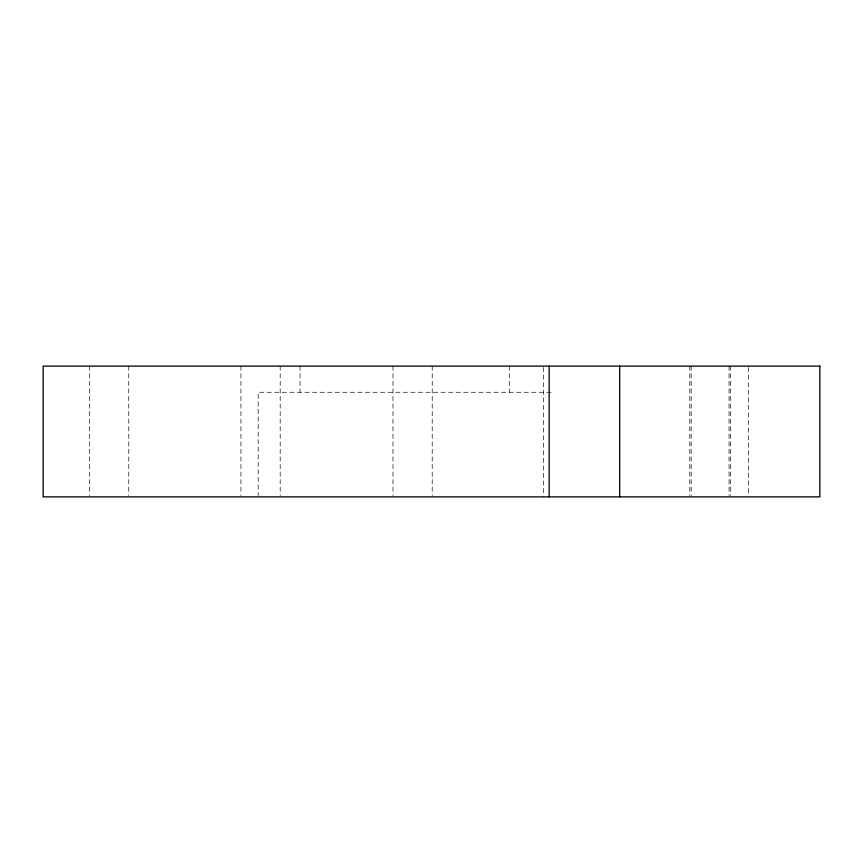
<?xml version="1.0" encoding="UTF-8"?>
<svg xmlns="http://www.w3.org/2000/svg" width="863" height="863" viewBox="0 0 863 863"><rect width="100%" height="100%" fill="white"/><g stroke="black" fill="none" stroke-linecap="round" stroke-linejoin="round"><path stroke-width="0.65" stroke-dasharray="4.32 3.24" d="M551.123 392.266L258.199 392.266L258.199 495.545M748.663 367.465L748.663 495.535M730.357 366.117L730.357 495.535M729.052 366.117L729.052 495.535M691.177 366.117L691.177 495.535M689.817 366.117L689.817 495.535M543.356 367.465L543.356 496.883M509.278 366.117L509.278 392.266M432.212 366.117L432.212 495.535M392.978 366.117L392.978 495.535M300.044 366.117L300.044 392.266M280.184 366.117L280.184 495.535M240.95 366.117L240.95 495.535M128.77 366.117L128.77 495.535M89.536 366.117L89.536 495.535"/><path stroke-width="1.29" d="M619.688 366.117L619.688 496.883M549.159 366.117L549.159 496.883M819.85 366.117L43.15 366.117L43.15 496.883L819.85 496.883L819.85 366.117"/></g></svg>
